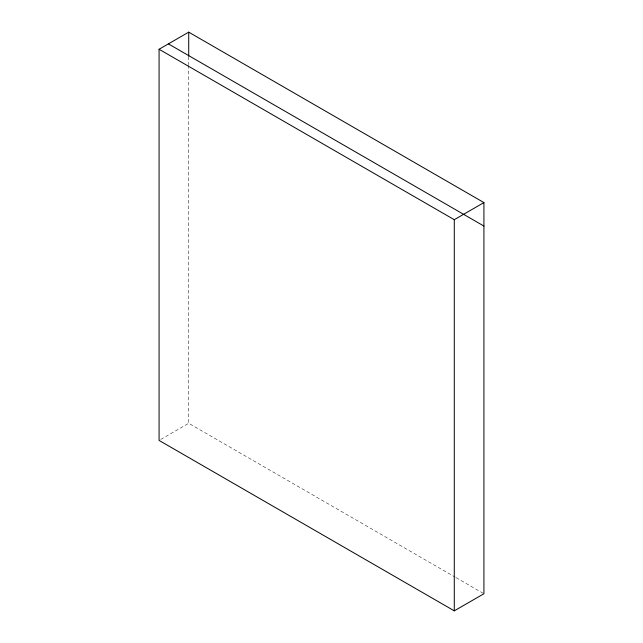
<?xml version="1.0" encoding="UTF-8"?>
<svg xmlns="http://www.w3.org/2000/svg" width="643" height="643" viewBox="0 0 643 643"><rect width="100%" height="100%" fill="white"/><g stroke="black" fill="none" stroke-linecap="round" stroke-linejoin="round"><path stroke-width="0.48" stroke-dasharray="3.21 2.41" d="M160.774 439.434L188.72 423.303L455.268 577.197M456.136 577.695L483.922 593.738M188.72 56.624L188.72 64.662M188.72 65.248L188.72 423.303"/><path stroke-width="0.96" d="M159.078 49.262L188.72 32.15L483.922 202.585L483.922 593.738L454.28 610.85L159.078 440.415L159.078 49.262L454.28 219.697L483.922 202.585M168.394 43.885L483.922 226.055M454.28 219.697L454.28 610.85M188.72 32.15L188.72 56.222"/></g></svg>
